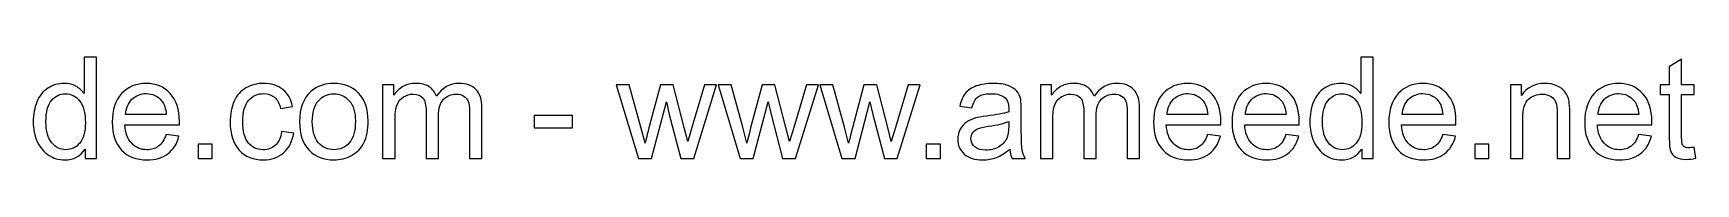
# Model space of a CAD drawing. Header units: millimetres. Extents: x -661 to 660, y -1432 to 519.
# Drawn here: x 336.4 to 436.3, y -537.7 to -531.5 of the extents above; entities that cross this region are included whole.
import ezdxf

# ---------------------------------------------------------------- set-up
doc = ezdxf.new("R2010")
doc.units = ezdxf.units.MM
doc.header["$MEASUREMENT"] = 0
doc.layers.add('layer 1', color=7, linetype='Continuous')

msp = doc.modelspace()

# ---------------------------------------------------------------- linework, layer by layer
at = {"layer": 'layer 1', "color": 250}
for points, knots in [([(339.5084, -537.5852), (339.5084, -537.5852), (339.5084, -537.0278), (339.5084, -537.0278), (339.5084, -537.0278), (339.2305, -537.461), (338.8212, -537.6783), (338.2808, -537.6783), (338.2808, -537.6783), (337.9308, -537.6783), (337.6091, -537.5824), (337.317, -537.3891), (337.317, -537.3891), (337.0235, -537.1971), (336.7963, -536.9276), (336.634, -536.5833), (336.634, -536.5833), (336.4731, -536.2376), (336.3927, -535.8411), (336.3927, -535.3923), (336.3927, -535.3923), (336.3927, -534.9549), (336.4661, -534.5584), (336.6114, -534.2013), (336.6114, -534.2013), (336.7582, -533.8457), (336.9769, -533.572), (337.269, -533.3829), (337.269, -533.3829), (337.5597, -533.1924), (337.8871, -533.0978), (338.2469, -533.0978), (338.2469, -533.0978), (338.5122, -533.0978), (338.7479, -533.1543), (338.9539, -533.2658), (338.9539, -533.2658), (339.1599, -533.3773), (339.3278, -533.524), (339.4576, -533.7032), (339.4576, -533.7032), (339.4576, -533.7032), (339.4576, -531.523), (339.4576, -531.523), (339.4576, -531.523), (339.4576, -531.523), (340.2027, -531.523), (340.2027, -531.523), (340.2027, -531.523), (340.2027, -531.523), (340.2027, -537.5852), (340.2027, -537.5852), (340.2027, -537.5852), (340.2027, -537.5852), (339.5084, -537.5852), (339.5084, -537.5852)], [0, 0, 0, 0, 0.0666667, 0.0666667, 0.0666667, 0.0666667, 0.1333333, 0.1333333, 0.1333333, 0.1333333, 0.2, 0.2, 0.2, 0.2, 0.2666667, 0.2666667, 0.2666667, 0.2666667, 0.3333333, 0.3333333, 0.3333333, 0.3333333, 0.4, 0.4, 0.4, 0.4, 0.4666667, 0.4666667, 0.4666667, 0.4666667, 0.5333333, 0.5333333, 0.5333333, 0.5333333, 0.6, 0.6, 0.6, 0.6, 0.6666667, 0.6666667, 0.6666667, 0.6666667, 0.7333333, 0.7333333, 0.7333333, 0.7333333, 0.8, 0.8, 0.8, 0.8, 0.8666667, 0.8666667, 0.8666667, 0.8666667, 1, 1, 1, 1]), ([(416.2055, -537.5852), (416.2055, -537.5852), (416.2055, -537.0278), (416.2055, -537.0278), (416.2055, -537.0278), (415.9276, -537.461), (415.5183, -537.6783), (414.9779, -537.6783), (414.9779, -537.6783), (414.6279, -537.6783), (414.3062, -537.5824), (414.0141, -537.3891), (414.0141, -537.3891), (413.7206, -537.1971), (413.4934, -536.9276), (413.3311, -536.5833), (413.3311, -536.5833), (413.1702, -536.2376), (413.0898, -535.8411), (413.0898, -535.3923), (413.0898, -535.3923), (413.0898, -534.9549), (413.1632, -534.5584), (413.3085, -534.2013), (413.3085, -534.2013), (413.4553, -533.8457), (413.674, -533.572), (413.9661, -533.3829), (413.9661, -533.3829), (414.2568, -533.1924), (414.5842, -533.0978), (414.944, -533.0978), (414.944, -533.0978), (415.2093, -533.0978), (415.445, -533.1543), (415.651, -533.2658), (415.651, -533.2658), (415.857, -533.3773), (416.0249, -533.524), (416.1547, -533.7032), (416.1547, -533.7032), (416.1547, -533.7032), (416.1547, -531.523), (416.1547, -531.523), (416.1547, -531.523), (416.1547, -531.523), (416.8998, -531.523), (416.8998, -531.523), (416.8998, -531.523), (416.8998, -531.523), (416.8998, -537.5852), (416.8998, -537.5852), (416.8998, -537.5852), (416.8998, -537.5852), (416.2055, -537.5852), (416.2055, -537.5852)], [0, 0, 0, 0, 0.0666667, 0.0666667, 0.0666667, 0.0666667, 0.1333333, 0.1333333, 0.1333333, 0.1333333, 0.2, 0.2, 0.2, 0.2, 0.2666667, 0.2666667, 0.2666667, 0.2666667, 0.3333333, 0.3333333, 0.3333333, 0.3333333, 0.4, 0.4, 0.4, 0.4, 0.4666667, 0.4666667, 0.4666667, 0.4666667, 0.5333333, 0.5333333, 0.5333333, 0.5333333, 0.6, 0.6, 0.6, 0.6, 0.6666667, 0.6666667, 0.6666667, 0.6666667, 0.7333333, 0.7333333, 0.7333333, 0.7333333, 0.8, 0.8, 0.8, 0.8, 0.8666667, 0.8666667, 0.8666667, 0.8666667, 1, 1, 1, 1]), ([(436.1742, -536.9206), (436.1742, -536.9206), (436.2758, -537.5781), (436.2758, -537.5781), (436.2758, -537.5781), (436.067, -537.6219), (435.8793, -537.6445), (435.7156, -537.6445), (435.7156, -537.6445), (435.4461, -537.6445), (435.2373, -537.6021), (435.0877, -537.5161), (435.0877, -537.5161), (434.9395, -537.43), (434.8351, -537.3185), (434.7744, -537.1788), (434.7744, -537.1788), (434.7137, -537.0391), (434.6841, -536.7456), (434.6841, -536.2983), (434.6841, -536.2983), (434.6841, -536.2983), (434.6841, -533.7667), (434.6841, -533.7667), (434.6841, -533.7667), (434.6841, -533.7667), (434.1338, -533.7667), (434.1338, -533.7667), (434.1338, -533.7667), (434.1338, -533.7667), (434.1338, -533.191), (434.1338, -533.191), (434.1338, -533.191), (434.1338, -533.191), (434.6841, -533.191), (434.6841, -533.191), (434.6841, -533.191), (434.6841, -533.191), (434.6841, -532.1044), (434.6841, -532.1044), (434.6841, -532.1044), (434.6841, -532.1044), (435.4292, -531.6571), (435.4292, -531.6571), (435.4292, -531.6571), (435.4292, -531.6571), (435.4292, -533.191), (435.4292, -533.191), (435.4292, -533.191), (435.4292, -533.191), (436.1742, -533.191), (436.1742, -533.191), (436.1742, -533.191), (436.1742, -533.191), (436.1742, -533.7667), (436.1742, -533.7667), (436.1742, -533.7667), (436.1742, -533.7667), (435.4292, -533.7667), (435.4292, -533.7667), (435.4292, -533.7667), (435.4292, -533.7667), (435.4292, -536.3406), (435.4292, -536.3406), (435.4292, -536.3406), (435.4292, -536.5537), (435.4419, -536.6906), (435.4687, -536.7512), (435.4687, -536.7512), (435.4941, -536.8119), (435.5364, -536.8599), (435.5957, -536.8966), (435.5957, -536.8966), (435.655, -536.9319), (435.7396, -536.9502), (435.8497, -536.9502), (435.8497, -536.9502), (435.9315, -536.9502), (436.0402, -536.9403), (436.1742, -536.9206)], [0, 0, 0, 0, 0.047619, 0.047619, 0.047619, 0.047619, 0.0952381, 0.0952381, 0.0952381, 0.0952381, 0.1428571, 0.1428571, 0.1428571, 0.1428571, 0.1904762, 0.1904762, 0.1904762, 0.1904762, 0.2380952, 0.2380952, 0.2380952, 0.2380952, 0.2857143, 0.2857143, 0.2857143, 0.2857143, 0.3333333, 0.3333333, 0.3333333, 0.3333333, 0.3809524, 0.3809524, 0.3809524, 0.3809524, 0.4285714, 0.4285714, 0.4285714, 0.4285714, 0.4761905, 0.4761905, 0.4761905, 0.4761905, 0.5238095, 0.5238095, 0.5238095, 0.5238095, 0.5714286, 0.5714286, 0.5714286, 0.5714286, 0.6190476, 0.6190476, 0.6190476, 0.6190476, 0.6666667, 0.6666667, 0.6666667, 0.6666667, 0.7142857, 0.7142857, 0.7142857, 0.7142857, 0.7619048, 0.7619048, 0.7619048, 0.7619048, 0.8095238, 0.8095238, 0.8095238, 0.8095238, 0.8571429, 0.8571429, 0.8571429, 0.8571429, 0.9047619, 0.9047619, 0.9047619, 0.9047619, 1, 1, 1, 1]), ([(344.3782, -536.1628), (344.3782, -536.1628), (345.1487, -536.2644), (345.1487, -536.2644), (345.1487, -536.2644), (345.0287, -536.7117), (344.8044, -537.0603), (344.477, -537.3072), (344.477, -537.3072), (344.1496, -537.5542), (343.7319, -537.6783), (343.2225, -537.6783), (343.2225, -537.6783), (342.5819, -537.6783), (342.0739, -537.4808), (341.6985, -537.0857), (341.6985, -537.0857), (341.3231, -536.692), (341.1355, -536.1374), (341.1355, -535.4248), (341.1355, -535.4248), (341.1355, -534.6882), (341.3246, -534.1153), (341.7041, -533.7089), (341.7041, -533.7089), (342.0837, -533.301), (342.5762, -533.0978), (343.1816, -533.0978), (343.1816, -533.0978), (343.7672, -533.0978), (344.2456, -533.2968), (344.6167, -533.6962), (344.6167, -533.6962), (344.9878, -534.0955), (345.1741, -534.6571), (345.1741, -535.381), (345.1741, -535.381), (345.1741, -535.4248), (345.1727, -535.4911), (345.1699, -535.5786), (345.1699, -535.5786), (345.1699, -535.5786), (341.8975, -535.5786), (341.8975, -535.5786), (341.8975, -535.5786), (341.9257, -536.0598), (342.0612, -536.4295), (342.3067, -536.6849), (342.3067, -536.6849), (342.5508, -536.9403), (342.857, -537.0687), (343.2225, -537.0687), (343.2225, -537.0687), (343.4949, -537.0687), (343.7277, -536.9968), (343.9196, -536.8528), (343.9196, -536.8528), (344.1129, -536.7089), (344.2653, -536.4789), (344.3782, -536.1628)], [0, 0, 0, 0, 0.0625, 0.0625, 0.0625, 0.0625, 0.125, 0.125, 0.125, 0.125, 0.1875, 0.1875, 0.1875, 0.1875, 0.25, 0.25, 0.25, 0.25, 0.3125, 0.3125, 0.3125, 0.3125, 0.375, 0.375, 0.375, 0.375, 0.4375, 0.4375, 0.4375, 0.4375, 0.5, 0.5, 0.5, 0.5, 0.5625, 0.5625, 0.5625, 0.5625, 0.625, 0.625, 0.625, 0.625, 0.6875, 0.6875, 0.6875, 0.6875, 0.75, 0.75, 0.75, 0.75, 0.8125, 0.8125, 0.8125, 0.8125, 0.875, 0.875, 0.875, 0.875, 1, 1, 1, 1]), ([(351.3124, -535.9765), (351.3124, -535.9765), (352.0405, -536.0781), (352.0405, -536.0781), (352.0405, -536.0781), (351.9601, -536.5791), (351.7569, -536.97), (351.4281, -537.2536), (351.4281, -537.2536), (351.0993, -537.5372), (350.6943, -537.6783), (350.216, -537.6783), (350.216, -537.6783), (349.6163, -537.6783), (349.1336, -537.4822), (348.7696, -537.0899), (348.7696, -537.0899), (348.4041, -536.6976), (348.2221, -536.136), (348.2221, -535.405), (348.2221, -535.405), (348.2221, -534.9309), (348.3011, -534.5174), (348.4577, -534.1618), (348.4577, -534.1618), (348.6144, -533.8076), (348.8528, -533.5409), (349.1746, -533.3646), (349.1746, -533.3646), (349.4949, -533.1867), (349.8434, -533.0978), (350.2216, -533.0978), (350.2216, -533.0978), (350.6972, -533.0978), (351.088, -533.2178), (351.39, -533.4591), (351.39, -533.4591), (351.6934, -533.7004), (351.8881, -534.0433), (351.9728, -534.4864), (351.9728, -534.4864), (351.9728, -534.4864), (351.2531, -534.5965), (351.2531, -534.5965), (351.2531, -534.5965), (351.184, -534.3015), (351.0626, -534.08), (350.8863, -533.9304), (350.8863, -533.9304), (350.7113, -533.7822), (350.4996, -533.7075), (350.2513, -533.7075), (350.2513, -533.7075), (349.8759, -533.7075), (349.5711, -533.8415), (349.3354, -534.1096), (349.3354, -534.1096), (349.1012, -534.3791), (348.9841, -534.8025), (348.9841, -535.3839), (348.9841, -535.3839), (348.9841, -535.9737), (349.097, -536.4013), (349.3227, -536.668), (349.3227, -536.668), (349.5499, -536.9347), (349.8449, -537.0687), (350.2075, -537.0687), (350.2075, -537.0687), (350.501, -537.0687), (350.7451, -536.9798), (350.9399, -536.8006), (350.9399, -536.8006), (351.136, -536.6228), (351.2602, -536.3477), (351.3124, -535.9765)], [0, 0, 0, 0, 0.05, 0.05, 0.05, 0.05, 0.1, 0.1, 0.1, 0.1, 0.15, 0.15, 0.15, 0.15, 0.2, 0.2, 0.2, 0.2, 0.25, 0.25, 0.25, 0.25, 0.3, 0.3, 0.3, 0.3, 0.35, 0.35, 0.35, 0.35, 0.4, 0.4, 0.4, 0.4, 0.45, 0.45, 0.45, 0.45, 0.5, 0.5, 0.5, 0.5, 0.55, 0.55, 0.55, 0.55, 0.6, 0.6, 0.6, 0.6, 0.65, 0.65, 0.65, 0.65, 0.7, 0.7, 0.7, 0.7, 0.75, 0.75, 0.75, 0.75, 0.8, 0.8, 0.8, 0.8, 0.85, 0.85, 0.85, 0.85, 0.9, 0.9, 0.9, 0.9, 1, 1, 1, 1]), ([(352.3962, -535.3881), (352.3962, -534.5767), (352.622, -533.9756), (353.0749, -533.5847), (353.0749, -533.5847), (353.4517, -533.2601), (353.9132, -533.0978), (354.4564, -533.0978), (354.4564, -533.0978), (355.059, -533.0978), (355.5529, -533.2954), (355.9367, -533.6905), (355.9367, -533.6905), (356.3191, -534.0842), (356.511, -534.6303), (356.511, -535.326), (356.511, -535.326), (356.511, -535.8904), (356.4264, -536.3335), (356.257, -536.6567), (356.257, -536.6567), (356.0877, -536.9798), (355.8407, -537.231), (355.5162, -537.4102), (355.5162, -537.4102), (355.193, -537.5894), (354.8388, -537.6783), (354.4564, -537.6783), (354.4564, -537.6783), (353.8412, -537.6783), (353.3445, -537.4822), (352.9649, -537.0885), (352.9649, -537.0885), (352.5853, -536.6948), (352.3962, -536.1275), (352.3962, -535.3881)], [0, 0, 0, 0, 0.1, 0.1, 0.1, 0.1, 0.2, 0.2, 0.2, 0.2, 0.3, 0.3, 0.3, 0.3, 0.4, 0.4, 0.4, 0.4, 0.5, 0.5, 0.5, 0.5, 0.6, 0.6, 0.6, 0.6, 0.7, 0.7, 0.7, 0.7, 0.8, 0.8, 0.8, 0.8, 1, 1, 1, 1]), ([(357.3845, -537.5852), (357.3845, -537.5852), (357.3845, -533.191), (357.3845, -533.191), (357.3845, -533.191), (357.3845, -533.191), (358.0534, -533.191), (358.0534, -533.191), (358.0534, -533.191), (358.0534, -533.191), (358.0534, -533.8119), (358.0534, -533.8119), (358.0534, -533.8119), (358.1902, -533.5974), (358.3737, -533.4238), (358.6023, -533.294), (358.6023, -533.294), (358.8309, -533.1628), (359.0905, -533.0978), (359.3826, -533.0978), (359.3826, -533.0978), (359.7072, -533.0978), (359.9739, -533.1656), (360.1813, -533.2996), (360.1813, -533.2996), (360.3888, -533.4351), (360.5355, -533.6228), (360.6202, -533.8655), (360.6202, -533.8655), (360.9701, -533.3533), (361.4231, -533.0978), (361.9819, -533.0978), (361.9819, -533.0978), (362.4194, -533.0978), (362.7566, -533.2178), (362.9909, -533.4591), (362.9909, -533.4591), (363.2265, -533.7004), (363.3451, -534.0715), (363.3451, -534.5725), (363.3451, -534.5725), (363.3451, -534.5725), (363.3451, -537.5852), (363.3451, -537.5852), (363.3451, -537.5852), (363.3451, -537.5852), (362.6, -537.5852), (362.6, -537.5852), (362.6, -537.5852), (362.6, -537.5852), (362.6, -534.8194), (362.6, -534.8194), (362.6, -534.8194), (362.6, -534.5231), (362.5746, -534.3086), (362.5266, -534.1774), (362.5266, -534.1774), (362.4786, -534.0461), (362.3911, -533.9417), (362.2627, -533.8613), (362.2627, -533.8613), (362.1357, -533.7808), (361.9862, -533.7413), (361.8154, -533.7413), (361.8154, -533.7413), (361.505, -533.7413), (361.2481, -533.8443), (361.0435, -534.0489), (361.0435, -534.0489), (360.8389, -534.255), (360.7373, -534.5838), (360.7373, -535.0353), (360.7373, -535.0353), (360.7373, -535.0353), (360.7373, -537.5852), (360.7373, -537.5852), (360.7373, -537.5852), (360.7373, -537.5852), (359.9922, -537.5852), (359.9922, -537.5852), (359.9922, -537.5852), (359.9922, -537.5852), (359.9922, -534.7333), (359.9922, -534.7333), (359.9922, -534.7333), (359.9922, -534.4031), (359.9316, -534.1548), (359.8102, -533.9897), (359.8102, -533.9897), (359.6889, -533.8246), (359.4899, -533.7413), (359.2147, -533.7413), (359.2147, -533.7413), (359.0059, -533.7413), (358.8126, -533.7964), (358.6348, -533.9064), (358.6348, -533.9064), (358.457, -534.0165), (358.3285, -534.1774), (358.2481, -534.3904), (358.2481, -534.3904), (358.1691, -534.6021), (358.1296, -534.9083), (358.1296, -535.3077), (358.1296, -535.3077), (358.1296, -535.3077), (358.1296, -537.5852), (358.1296, -537.5852), (358.1296, -537.5852), (358.1296, -537.5852), (357.3845, -537.5852), (357.3845, -537.5852)], [0, 0, 0, 0, 0.0344828, 0.0344828, 0.0344828, 0.0344828, 0.0689655, 0.0689655, 0.0689655, 0.0689655, 0.1034483, 0.1034483, 0.1034483, 0.1034483, 0.137931, 0.137931, 0.137931, 0.137931, 0.1724138, 0.1724138, 0.1724138, 0.1724138, 0.2068966, 0.2068966, 0.2068966, 0.2068966, 0.2413793, 0.2413793, 0.2413793, 0.2413793, 0.2758621, 0.2758621, 0.2758621, 0.2758621, 0.3103448, 0.3103448, 0.3103448, 0.3103448, 0.3448276, 0.3448276, 0.3448276, 0.3448276, 0.3793103, 0.3793103, 0.3793103, 0.3793103, 0.4137931, 0.4137931, 0.4137931, 0.4137931, 0.4482759, 0.4482759, 0.4482759, 0.4482759, 0.4827586, 0.4827586, 0.4827586, 0.4827586, 0.5172414, 0.5172414, 0.5172414, 0.5172414, 0.5517241, 0.5517241, 0.5517241, 0.5517241, 0.5862069, 0.5862069, 0.5862069, 0.5862069, 0.6206897, 0.6206897, 0.6206897, 0.6206897, 0.6551724, 0.6551724, 0.6551724, 0.6551724, 0.6896552, 0.6896552, 0.6896552, 0.6896552, 0.7241379, 0.7241379, 0.7241379, 0.7241379, 0.7586207, 0.7586207, 0.7586207, 0.7586207, 0.7931034, 0.7931034, 0.7931034, 0.7931034, 0.8275862, 0.8275862, 0.8275862, 0.8275862, 0.862069, 0.862069, 0.862069, 0.862069, 0.8965517, 0.8965517, 0.8965517, 0.8965517, 0.9310345, 0.9310345, 0.9310345, 0.9310345, 1, 1, 1, 1]), ([(372.7515, -537.5852), (372.7515, -537.5852), (371.4237, -533.191), (371.4237, -533.191), (371.4237, -533.191), (371.4237, -533.191), (372.2026, -533.191), (372.2026, -533.191), (372.2026, -533.191), (372.2026, -533.191), (372.9039, -535.7268), (372.9039, -535.7268), (372.9039, -535.7268), (372.9039, -535.7268), (373.1523, -536.6708), (373.1523, -536.6708), (373.1523, -536.6708), (373.1622, -536.6242), (373.2384, -536.3223), (373.3795, -535.7649), (373.3795, -535.7649), (373.3795, -535.7649), (374.0752, -533.191), (374.0752, -533.191), (374.0752, -533.191), (374.0752, -533.191), (374.8386, -533.191), (374.8386, -533.191), (374.8386, -533.191), (374.8386, -533.191), (375.5004, -535.7423), (375.5004, -535.7423), (375.5004, -535.7423), (375.5004, -535.7423), (375.7163, -536.5791), (375.7163, -536.5791), (375.7163, -536.5791), (375.7163, -536.5791), (375.9689, -535.731), (375.9689, -535.731), (375.9689, -535.731), (375.9689, -535.731), (376.7281, -533.191), (376.7281, -533.191), (376.7281, -533.191), (376.7281, -533.191), (377.452, -533.191), (377.452, -533.191), (377.452, -533.191), (377.452, -533.191), (376.0733, -537.5852), (376.0733, -537.5852), (376.0733, -537.5852), (376.0733, -537.5852), (375.3028, -537.5852), (375.3028, -537.5852), (375.3028, -537.5852), (375.3028, -537.5852), (374.6057, -534.9563), (374.6057, -534.9563), (374.6057, -534.9563), (374.6057, -534.9563), (374.4293, -534.2042), (374.4293, -534.2042), (374.4293, -534.2042), (374.4293, -534.2042), (373.5403, -537.5852), (373.5403, -537.5852), (373.5403, -537.5852), (373.5403, -537.5852), (372.7515, -537.5852), (372.7515, -537.5852)], [0, 0, 0, 0, 0.0526316, 0.0526316, 0.0526316, 0.0526316, 0.1052632, 0.1052632, 0.1052632, 0.1052632, 0.1578947, 0.1578947, 0.1578947, 0.1578947, 0.2105263, 0.2105263, 0.2105263, 0.2105263, 0.2631579, 0.2631579, 0.2631579, 0.2631579, 0.3157895, 0.3157895, 0.3157895, 0.3157895, 0.3684211, 0.3684211, 0.3684211, 0.3684211, 0.4210526, 0.4210526, 0.4210526, 0.4210526, 0.4736842, 0.4736842, 0.4736842, 0.4736842, 0.5263158, 0.5263158, 0.5263158, 0.5263158, 0.5789474, 0.5789474, 0.5789474, 0.5789474, 0.6315789, 0.6315789, 0.6315789, 0.6315789, 0.6842105, 0.6842105, 0.6842105, 0.6842105, 0.7368421, 0.7368421, 0.7368421, 0.7368421, 0.7894737, 0.7894737, 0.7894737, 0.7894737, 0.8421053, 0.8421053, 0.8421053, 0.8421053, 0.8947368, 0.8947368, 0.8947368, 0.8947368, 1, 1, 1, 1]), ([(378.8659, -537.5852), (378.8659, -537.5852), (377.5381, -533.191), (377.5381, -533.191), (377.5381, -533.191), (377.5381, -533.191), (378.317, -533.191), (378.317, -533.191), (378.317, -533.191), (378.317, -533.191), (379.0183, -535.7268), (379.0183, -535.7268), (379.0183, -535.7268), (379.0183, -535.7268), (379.2667, -536.6708), (379.2667, -536.6708), (379.2667, -536.6708), (379.2766, -536.6242), (379.3528, -536.3223), (379.4939, -535.7649), (379.4939, -535.7649), (379.4939, -535.7649), (380.1896, -533.191), (380.1896, -533.191), (380.1896, -533.191), (380.1896, -533.191), (380.953, -533.191), (380.953, -533.191), (380.953, -533.191), (380.953, -533.191), (381.6148, -535.7423), (381.6148, -535.7423), (381.6148, -535.7423), (381.6148, -535.7423), (381.8307, -536.5791), (381.8307, -536.5791), (381.8307, -536.5791), (381.8307, -536.5791), (382.0833, -535.731), (382.0833, -535.731), (382.0833, -535.731), (382.0833, -535.731), (382.8425, -533.191), (382.8425, -533.191), (382.8425, -533.191), (382.8425, -533.191), (383.5664, -533.191), (383.5664, -533.191), (383.5664, -533.191), (383.5664, -533.191), (382.1877, -537.5852), (382.1877, -537.5852), (382.1877, -537.5852), (382.1877, -537.5852), (381.4172, -537.5852), (381.4172, -537.5852), (381.4172, -537.5852), (381.4172, -537.5852), (380.7201, -534.9563), (380.7201, -534.9563), (380.7201, -534.9563), (380.7201, -534.9563), (380.5437, -534.2042), (380.5437, -534.2042), (380.5437, -534.2042), (380.5437, -534.2042), (379.6547, -537.5852), (379.6547, -537.5852), (379.6547, -537.5852), (379.6547, -537.5852), (378.8659, -537.5852), (378.8659, -537.5852)], [0, 0, 0, 0, 0.0526316, 0.0526316, 0.0526316, 0.0526316, 0.1052632, 0.1052632, 0.1052632, 0.1052632, 0.1578947, 0.1578947, 0.1578947, 0.1578947, 0.2105263, 0.2105263, 0.2105263, 0.2105263, 0.2631579, 0.2631579, 0.2631579, 0.2631579, 0.3157895, 0.3157895, 0.3157895, 0.3157895, 0.3684211, 0.3684211, 0.3684211, 0.3684211, 0.4210526, 0.4210526, 0.4210526, 0.4210526, 0.4736842, 0.4736842, 0.4736842, 0.4736842, 0.5263158, 0.5263158, 0.5263158, 0.5263158, 0.5789474, 0.5789474, 0.5789474, 0.5789474, 0.6315789, 0.6315789, 0.6315789, 0.6315789, 0.6842105, 0.6842105, 0.6842105, 0.6842105, 0.7368421, 0.7368421, 0.7368421, 0.7368421, 0.7894737, 0.7894737, 0.7894737, 0.7894737, 0.8421053, 0.8421053, 0.8421053, 0.8421053, 0.8947368, 0.8947368, 0.8947368, 0.8947368, 1, 1, 1, 1]), ([(384.9803, -537.5852), (384.9803, -537.5852), (383.6525, -533.191), (383.6525, -533.191), (383.6525, -533.191), (383.6525, -533.191), (384.4314, -533.191), (384.4314, -533.191), (384.4314, -533.191), (384.4314, -533.191), (385.1327, -535.7268), (385.1327, -535.7268), (385.1327, -535.7268), (385.1327, -535.7268), (385.3811, -536.6708), (385.3811, -536.6708), (385.3811, -536.6708), (385.391, -536.6242), (385.4672, -536.3223), (385.6083, -535.7649), (385.6083, -535.7649), (385.6083, -535.7649), (386.304, -533.191), (386.304, -533.191), (386.304, -533.191), (386.304, -533.191), (387.0674, -533.191), (387.0674, -533.191), (387.0674, -533.191), (387.0674, -533.191), (387.7292, -535.7423), (387.7292, -535.7423), (387.7292, -535.7423), (387.7292, -535.7423), (387.9451, -536.5791), (387.9451, -536.5791), (387.9451, -536.5791), (387.9451, -536.5791), (388.1977, -535.731), (388.1977, -535.731), (388.1977, -535.731), (388.1977, -535.731), (388.9569, -533.191), (388.9569, -533.191), (388.9569, -533.191), (388.9569, -533.191), (389.6808, -533.191), (389.6808, -533.191), (389.6808, -533.191), (389.6808, -533.191), (388.3021, -537.5852), (388.3021, -537.5852), (388.3021, -537.5852), (388.3021, -537.5852), (387.5316, -537.5852), (387.5316, -537.5852), (387.5316, -537.5852), (387.5316, -537.5852), (386.8345, -534.9563), (386.8345, -534.9563), (386.8345, -534.9563), (386.8345, -534.9563), (386.6581, -534.2042), (386.6581, -534.2042), (386.6581, -534.2042), (386.6581, -534.2042), (385.7691, -537.5852), (385.7691, -537.5852), (385.7691, -537.5852), (385.7691, -537.5852), (384.9803, -537.5852), (384.9803, -537.5852)], [0, 0, 0, 0, 0.0526316, 0.0526316, 0.0526316, 0.0526316, 0.1052632, 0.1052632, 0.1052632, 0.1052632, 0.1578947, 0.1578947, 0.1578947, 0.1578947, 0.2105263, 0.2105263, 0.2105263, 0.2105263, 0.2631579, 0.2631579, 0.2631579, 0.2631579, 0.3157895, 0.3157895, 0.3157895, 0.3157895, 0.3684211, 0.3684211, 0.3684211, 0.3684211, 0.4210526, 0.4210526, 0.4210526, 0.4210526, 0.4736842, 0.4736842, 0.4736842, 0.4736842, 0.5263158, 0.5263158, 0.5263158, 0.5263158, 0.5789474, 0.5789474, 0.5789474, 0.5789474, 0.6315789, 0.6315789, 0.6315789, 0.6315789, 0.6842105, 0.6842105, 0.6842105, 0.6842105, 0.7368421, 0.7368421, 0.7368421, 0.7368421, 0.7894737, 0.7894737, 0.7894737, 0.7894737, 0.8421053, 0.8421053, 0.8421053, 0.8421053, 0.8947368, 0.8947368, 0.8947368, 0.8947368, 1, 1, 1, 1]), ([(395.0599, -537.0349), (394.7833, -537.2705), (394.5166, -537.4356), (394.2612, -537.533), (394.2612, -537.533), (394.0058, -537.6304), (393.7321, -537.6783), (393.4385, -537.6783), (393.4385, -537.6783), (392.9559, -537.6783), (392.5848, -537.5612), (392.3252, -537.3256), (392.3252, -537.3256), (392.0655, -537.0913), (391.9357, -536.7907), (391.9357, -536.4253), (391.9357, -536.4253), (391.9357, -536.2108), (391.9851, -536.0146), (392.0825, -535.8368), (392.0825, -535.8368), (392.1812, -535.659), (392.3096, -535.5179), (392.4677, -535.4107), (392.4677, -535.4107), (392.6271, -535.3034), (392.8049, -535.2216), (393.0039, -535.1665), (393.0039, -535.1665), (393.1507, -535.1284), (393.3722, -535.0918), (393.6671, -535.0551), (393.6671, -535.0551), (394.2683, -534.9845), (394.7128, -534.8984), (394.9964, -534.7997), (394.9964, -534.7997), (394.9992, -534.6981), (395.0006, -534.6331), (395.0006, -534.6063), (395.0006, -534.6063), (395.0006, -534.3044), (394.9301, -534.0913), (394.789, -533.9671), (394.789, -533.9671), (394.5985, -533.7992), (394.3148, -533.7159), (393.9395, -533.7159), (393.9395, -533.7159), (393.5881, -533.7159), (393.3285, -533.778), (393.162, -533.9008), (393.162, -533.9008), (392.994, -534.0235), (392.8713, -534.2409), (392.7908, -534.5541), (392.7908, -534.5541), (392.7908, -534.5541), (392.0627, -534.4525), (392.0627, -534.4525), (392.0627, -534.4525), (392.129, -534.1407), (392.2377, -533.8881), (392.3901, -533.6962), (392.3901, -533.6962), (392.5425, -533.5043), (392.7626, -533.3575), (393.0505, -533.2531), (393.0505, -533.2531), (393.3369, -533.1501), (393.6714, -533.0978), (394.0496, -533.0978), (394.0496, -533.0978), (394.4249, -533.0978), (394.7311, -533.1416), (394.9668, -533.2305), (394.9668, -533.2305), (395.201, -533.3194), (395.3746, -533.4295), (395.4847, -533.5635), (395.4847, -533.5635), (395.5947, -533.6976), (395.6723, -533.8669), (395.7175, -534.0715), (395.7175, -534.0715), (395.7415, -534.1985), (395.7542, -534.4271), (395.7542, -534.7559), (395.7542, -534.7559), (395.7542, -534.7559), (395.7542, -535.7437), (395.7542, -535.7437), (395.7542, -535.7437), (395.7542, -536.4337), (395.7697, -536.8698), (395.8007, -537.0546), (395.8007, -537.0546), (395.8304, -537.2395), (395.8925, -537.4159), (395.9828, -537.5852), (395.9828, -537.5852), (395.9828, -537.5852), (395.2038, -537.5852), (395.2038, -537.5852), (395.2038, -537.5852), (395.1291, -537.4286), (395.0811, -537.2451), (395.0599, -537.0349)], [0, 0, 0, 0, 0.0357143, 0.0357143, 0.0357143, 0.0357143, 0.0714286, 0.0714286, 0.0714286, 0.0714286, 0.1071429, 0.1071429, 0.1071429, 0.1071429, 0.1428571, 0.1428571, 0.1428571, 0.1428571, 0.1785714, 0.1785714, 0.1785714, 0.1785714, 0.2142857, 0.2142857, 0.2142857, 0.2142857, 0.25, 0.25, 0.25, 0.25, 0.2857143, 0.2857143, 0.2857143, 0.2857143, 0.3214286, 0.3214286, 0.3214286, 0.3214286, 0.3571429, 0.3571429, 0.3571429, 0.3571429, 0.3928571, 0.3928571, 0.3928571, 0.3928571, 0.4285714, 0.4285714, 0.4285714, 0.4285714, 0.4642857, 0.4642857, 0.4642857, 0.4642857, 0.5, 0.5, 0.5, 0.5, 0.5357143, 0.5357143, 0.5357143, 0.5357143, 0.5714286, 0.5714286, 0.5714286, 0.5714286, 0.6071429, 0.6071429, 0.6071429, 0.6071429, 0.6428571, 0.6428571, 0.6428571, 0.6428571, 0.6785714, 0.6785714, 0.6785714, 0.6785714, 0.7142857, 0.7142857, 0.7142857, 0.7142857, 0.75, 0.75, 0.75, 0.75, 0.7857143, 0.7857143, 0.7857143, 0.7857143, 0.8214286, 0.8214286, 0.8214286, 0.8214286, 0.8571429, 0.8571429, 0.8571429, 0.8571429, 0.8928571, 0.8928571, 0.8928571, 0.8928571, 0.9285714, 0.9285714, 0.9285714, 0.9285714, 1, 1, 1, 1]), ([(396.8986, -537.5852), (396.8986, -537.5852), (396.8986, -533.191), (396.8986, -533.191), (396.8986, -533.191), (396.8986, -533.191), (397.5675, -533.191), (397.5675, -533.191), (397.5675, -533.191), (397.5675, -533.191), (397.5675, -533.8119), (397.5675, -533.8119), (397.5675, -533.8119), (397.7043, -533.5974), (397.8878, -533.4238), (398.1164, -533.294), (398.1164, -533.294), (398.345, -533.1628), (398.6046, -533.0978), (398.8967, -533.0978), (398.8967, -533.0978), (399.2213, -533.0978), (399.488, -533.1656), (399.6954, -533.2996), (399.6954, -533.2996), (399.9029, -533.4351), (400.0496, -533.6228), (400.1343, -533.8655), (400.1343, -533.8655), (400.4842, -533.3533), (400.9372, -533.0978), (401.496, -533.0978), (401.496, -533.0978), (401.9335, -533.0978), (402.2707, -533.2178), (402.505, -533.4591), (402.505, -533.4591), (402.7406, -533.7004), (402.8592, -534.0715), (402.8592, -534.5725), (402.8592, -534.5725), (402.8592, -534.5725), (402.8592, -537.5852), (402.8592, -537.5852), (402.8592, -537.5852), (402.8592, -537.5852), (402.1141, -537.5852), (402.1141, -537.5852), (402.1141, -537.5852), (402.1141, -537.5852), (402.1141, -534.8194), (402.1141, -534.8194), (402.1141, -534.8194), (402.1141, -534.5231), (402.0887, -534.3086), (402.0407, -534.1774), (402.0407, -534.1774), (401.9927, -534.0461), (401.9052, -533.9417), (401.7768, -533.8613), (401.7768, -533.8613), (401.6498, -533.7808), (401.5003, -533.7413), (401.3295, -533.7413), (401.3295, -533.7413), (401.0191, -533.7413), (400.7622, -533.8443), (400.5576, -534.0489), (400.5576, -534.0489), (400.353, -534.255), (400.2514, -534.5838), (400.2514, -535.0353), (400.2514, -535.0353), (400.2514, -535.0353), (400.2514, -537.5852), (400.2514, -537.5852), (400.2514, -537.5852), (400.2514, -537.5852), (399.5063, -537.5852), (399.5063, -537.5852), (399.5063, -537.5852), (399.5063, -537.5852), (399.5063, -534.7333), (399.5063, -534.7333), (399.5063, -534.7333), (399.5063, -534.4031), (399.4457, -534.1548), (399.3243, -533.9897), (399.3243, -533.9897), (399.203, -533.8246), (399.004, -533.7413), (398.7288, -533.7413), (398.7288, -533.7413), (398.52, -533.7413), (398.3267, -533.7964), (398.1489, -533.9064), (398.1489, -533.9064), (397.9711, -534.0165), (397.8426, -534.1774), (397.7622, -534.3904), (397.7622, -534.3904), (397.6832, -534.6021), (397.6437, -534.9083), (397.6437, -535.3077), (397.6437, -535.3077), (397.6437, -535.3077), (397.6437, -537.5852), (397.6437, -537.5852), (397.6437, -537.5852), (397.6437, -537.5852), (396.8986, -537.5852), (396.8986, -537.5852)], [0, 0, 0, 0, 0.0344828, 0.0344828, 0.0344828, 0.0344828, 0.0689655, 0.0689655, 0.0689655, 0.0689655, 0.1034483, 0.1034483, 0.1034483, 0.1034483, 0.137931, 0.137931, 0.137931, 0.137931, 0.1724138, 0.1724138, 0.1724138, 0.1724138, 0.2068966, 0.2068966, 0.2068966, 0.2068966, 0.2413793, 0.2413793, 0.2413793, 0.2413793, 0.2758621, 0.2758621, 0.2758621, 0.2758621, 0.3103448, 0.3103448, 0.3103448, 0.3103448, 0.3448276, 0.3448276, 0.3448276, 0.3448276, 0.3793103, 0.3793103, 0.3793103, 0.3793103, 0.4137931, 0.4137931, 0.4137931, 0.4137931, 0.4482759, 0.4482759, 0.4482759, 0.4482759, 0.4827586, 0.4827586, 0.4827586, 0.4827586, 0.5172414, 0.5172414, 0.5172414, 0.5172414, 0.5517241, 0.5517241, 0.5517241, 0.5517241, 0.5862069, 0.5862069, 0.5862069, 0.5862069, 0.6206897, 0.6206897, 0.6206897, 0.6206897, 0.6551724, 0.6551724, 0.6551724, 0.6551724, 0.6896552, 0.6896552, 0.6896552, 0.6896552, 0.7241379, 0.7241379, 0.7241379, 0.7241379, 0.7586207, 0.7586207, 0.7586207, 0.7586207, 0.7931034, 0.7931034, 0.7931034, 0.7931034, 0.8275862, 0.8275862, 0.8275862, 0.8275862, 0.862069, 0.862069, 0.862069, 0.862069, 0.8965517, 0.8965517, 0.8965517, 0.8965517, 0.9310345, 0.9310345, 0.9310345, 0.9310345, 1, 1, 1, 1]), ([(406.9486, -536.1628), (406.9486, -536.1628), (407.7191, -536.2644), (407.7191, -536.2644), (407.7191, -536.2644), (407.5991, -536.7117), (407.3748, -537.0603), (407.0474, -537.3072), (407.0474, -537.3072), (406.72, -537.5542), (406.3023, -537.6783), (405.7929, -537.6783), (405.7929, -537.6783), (405.1523, -537.6783), (404.6443, -537.4808), (404.2689, -537.0857), (404.2689, -537.0857), (403.8935, -536.692), (403.7059, -536.1374), (403.7059, -535.4248), (403.7059, -535.4248), (403.7059, -534.6882), (403.895, -534.1153), (404.2745, -533.7089), (404.2745, -533.7089), (404.6541, -533.301), (405.1466, -533.0978), (405.752, -533.0978), (405.752, -533.0978), (406.3376, -533.0978), (406.816, -533.2968), (407.1871, -533.6962), (407.1871, -533.6962), (407.5582, -534.0955), (407.7445, -534.6571), (407.7445, -535.381), (407.7445, -535.381), (407.7445, -535.4248), (407.7431, -535.4911), (407.7403, -535.5786), (407.7403, -535.5786), (407.7403, -535.5786), (404.4679, -535.5786), (404.4679, -535.5786), (404.4679, -535.5786), (404.4961, -536.0598), (404.6316, -536.4295), (404.8771, -536.6849), (404.8771, -536.6849), (405.1212, -536.9403), (405.4274, -537.0687), (405.7929, -537.0687), (405.7929, -537.0687), (406.0653, -537.0687), (406.2981, -536.9968), (406.49, -536.8528), (406.49, -536.8528), (406.6833, -536.7089), (406.8357, -536.4789), (406.9486, -536.1628)], [0, 0, 0, 0, 0.0625, 0.0625, 0.0625, 0.0625, 0.125, 0.125, 0.125, 0.125, 0.1875, 0.1875, 0.1875, 0.1875, 0.25, 0.25, 0.25, 0.25, 0.3125, 0.3125, 0.3125, 0.3125, 0.375, 0.375, 0.375, 0.375, 0.4375, 0.4375, 0.4375, 0.4375, 0.5, 0.5, 0.5, 0.5, 0.5625, 0.5625, 0.5625, 0.5625, 0.625, 0.625, 0.625, 0.625, 0.6875, 0.6875, 0.6875, 0.6875, 0.75, 0.75, 0.75, 0.75, 0.8125, 0.8125, 0.8125, 0.8125, 0.875, 0.875, 0.875, 0.875, 1, 1, 1, 1]), ([(411.6575, -536.1628), (411.6575, -536.1628), (412.428, -536.2644), (412.428, -536.2644), (412.428, -536.2644), (412.308, -536.7117), (412.0837, -537.0603), (411.7563, -537.3072), (411.7563, -537.3072), (411.4289, -537.5542), (411.0112, -537.6783), (410.5018, -537.6783), (410.5018, -537.6783), (409.8612, -537.6783), (409.3532, -537.4808), (408.9778, -537.0857), (408.9778, -537.0857), (408.6024, -536.692), (408.4148, -536.1374), (408.4148, -535.4248), (408.4148, -535.4248), (408.4148, -534.6882), (408.6039, -534.1153), (408.9834, -533.7089), (408.9834, -533.7089), (409.363, -533.301), (409.8555, -533.0978), (410.4609, -533.0978), (410.4609, -533.0978), (411.0465, -533.0978), (411.5249, -533.2968), (411.896, -533.6962), (411.896, -533.6962), (412.2671, -534.0955), (412.4534, -534.6571), (412.4534, -535.381), (412.4534, -535.381), (412.4534, -535.4248), (412.452, -535.4911), (412.4492, -535.5786), (412.4492, -535.5786), (412.4492, -535.5786), (409.1768, -535.5786), (409.1768, -535.5786), (409.1768, -535.5786), (409.205, -536.0598), (409.3405, -536.4295), (409.586, -536.6849), (409.586, -536.6849), (409.8301, -536.9403), (410.1363, -537.0687), (410.5018, -537.0687), (410.5018, -537.0687), (410.7742, -537.0687), (411.007, -536.9968), (411.1989, -536.8528), (411.1989, -536.8528), (411.3922, -536.7089), (411.5446, -536.4789), (411.6575, -536.1628)], [0, 0, 0, 0, 0.0625, 0.0625, 0.0625, 0.0625, 0.125, 0.125, 0.125, 0.125, 0.1875, 0.1875, 0.1875, 0.1875, 0.25, 0.25, 0.25, 0.25, 0.3125, 0.3125, 0.3125, 0.3125, 0.375, 0.375, 0.375, 0.375, 0.4375, 0.4375, 0.4375, 0.4375, 0.5, 0.5, 0.5, 0.5, 0.5625, 0.5625, 0.5625, 0.5625, 0.625, 0.625, 0.625, 0.625, 0.6875, 0.6875, 0.6875, 0.6875, 0.75, 0.75, 0.75, 0.75, 0.8125, 0.8125, 0.8125, 0.8125, 0.875, 0.875, 0.875, 0.875, 1, 1, 1, 1]), ([(421.0753, -536.1628), (421.0753, -536.1628), (421.8458, -536.2644), (421.8458, -536.2644), (421.8458, -536.2644), (421.7258, -536.7117), (421.5015, -537.0603), (421.1741, -537.3072), (421.1741, -537.3072), (420.8467, -537.5542), (420.429, -537.6783), (419.9196, -537.6783), (419.9196, -537.6783), (419.279, -537.6783), (418.771, -537.4808), (418.3956, -537.0857), (418.3956, -537.0857), (418.0202, -536.692), (417.8326, -536.1374), (417.8326, -535.4248), (417.8326, -535.4248), (417.8326, -534.6882), (418.0217, -534.1153), (418.4012, -533.7089), (418.4012, -533.7089), (418.7808, -533.301), (419.2733, -533.0978), (419.8787, -533.0978), (419.8787, -533.0978), (420.4643, -533.0978), (420.9427, -533.2968), (421.3138, -533.6962), (421.3138, -533.6962), (421.6849, -534.0955), (421.8712, -534.6571), (421.8712, -535.381), (421.8712, -535.381), (421.8712, -535.4248), (421.8698, -535.4911), (421.867, -535.5786), (421.867, -535.5786), (421.867, -535.5786), (418.5946, -535.5786), (418.5946, -535.5786), (418.5946, -535.5786), (418.6228, -536.0598), (418.7583, -536.4295), (419.0038, -536.6849), (419.0038, -536.6849), (419.2479, -536.9403), (419.5541, -537.0687), (419.9196, -537.0687), (419.9196, -537.0687), (420.192, -537.0687), (420.4248, -536.9968), (420.6167, -536.8528), (420.6167, -536.8528), (420.81, -536.7089), (420.9624, -536.4789), (421.0753, -536.1628)], [0, 0, 0, 0, 0.0625, 0.0625, 0.0625, 0.0625, 0.125, 0.125, 0.125, 0.125, 0.1875, 0.1875, 0.1875, 0.1875, 0.25, 0.25, 0.25, 0.25, 0.3125, 0.3125, 0.3125, 0.3125, 0.375, 0.375, 0.375, 0.375, 0.4375, 0.4375, 0.4375, 0.4375, 0.5, 0.5, 0.5, 0.5, 0.5625, 0.5625, 0.5625, 0.5625, 0.625, 0.625, 0.625, 0.625, 0.6875, 0.6875, 0.6875, 0.6875, 0.75, 0.75, 0.75, 0.75, 0.8125, 0.8125, 0.8125, 0.8125, 0.875, 0.875, 0.875, 0.875, 1, 1, 1, 1]), ([(425.1393, -537.5852), (425.1393, -537.5852), (425.1393, -533.191), (425.1393, -533.191), (425.1393, -533.191), (425.1393, -533.191), (425.8082, -533.191), (425.8082, -533.191), (425.8082, -533.191), (425.8082, -533.191), (425.8082, -533.8147), (425.8082, -533.8147), (425.8082, -533.8147), (426.1299, -533.3363), (426.5956, -533.0978), (427.2038, -533.0978), (427.2038, -533.0978), (427.4691, -533.0978), (427.7118, -533.1458), (427.9333, -533.2404), (427.9333, -533.2404), (428.1549, -533.3349), (428.3214, -533.4605), (428.4314, -533.6143), (428.4314, -533.6143), (428.5415, -533.7681), (428.6191, -533.9516), (428.6629, -534.1632), (428.6629, -534.1632), (428.6897, -534.3015), (428.7038, -534.5428), (428.7038, -534.8871), (428.7038, -534.8871), (428.7038, -534.8871), (428.7038, -537.5852), (428.7038, -537.5852), (428.7038, -537.5852), (428.7038, -537.5852), (427.9587, -537.5852), (427.9587, -537.5852), (427.9587, -537.5852), (427.9587, -537.5852), (427.9587, -534.9154), (427.9587, -534.9154), (427.9587, -534.9154), (427.9587, -534.612), (427.9305, -534.3848), (427.8726, -534.2352), (427.8726, -534.2352), (427.8148, -534.0856), (427.7118, -533.9657), (427.565, -533.8754), (427.565, -533.8754), (427.4183, -533.7865), (427.2447, -533.7413), (427.0471, -533.7413), (427.0471, -533.7413), (426.731, -533.7413), (426.4587, -533.8415), (426.2287, -534.0433), (426.2287, -534.0433), (425.9987, -534.2437), (425.8844, -534.6261), (425.8844, -535.1877), (425.8844, -535.1877), (425.8844, -535.1877), (425.8844, -537.5852), (425.8844, -537.5852), (425.8844, -537.5852), (425.8844, -537.5852), (425.1393, -537.5852), (425.1393, -537.5852)], [0, 0, 0, 0, 0.0526316, 0.0526316, 0.0526316, 0.0526316, 0.1052632, 0.1052632, 0.1052632, 0.1052632, 0.1578947, 0.1578947, 0.1578947, 0.1578947, 0.2105263, 0.2105263, 0.2105263, 0.2105263, 0.2631579, 0.2631579, 0.2631579, 0.2631579, 0.3157895, 0.3157895, 0.3157895, 0.3157895, 0.3684211, 0.3684211, 0.3684211, 0.3684211, 0.4210526, 0.4210526, 0.4210526, 0.4210526, 0.4736842, 0.4736842, 0.4736842, 0.4736842, 0.5263158, 0.5263158, 0.5263158, 0.5263158, 0.5789474, 0.5789474, 0.5789474, 0.5789474, 0.6315789, 0.6315789, 0.6315789, 0.6315789, 0.6842105, 0.6842105, 0.6842105, 0.6842105, 0.7368421, 0.7368421, 0.7368421, 0.7368421, 0.7894737, 0.7894737, 0.7894737, 0.7894737, 0.8421053, 0.8421053, 0.8421053, 0.8421053, 0.8947368, 0.8947368, 0.8947368, 0.8947368, 1, 1, 1, 1]), ([(432.8454, -536.1628), (432.8454, -536.1628), (433.6159, -536.2644), (433.6159, -536.2644), (433.6159, -536.2644), (433.4959, -536.7117), (433.2716, -537.0603), (432.9442, -537.3072), (432.9442, -537.3072), (432.6168, -537.5542), (432.1991, -537.6783), (431.6897, -537.6783), (431.6897, -537.6783), (431.0491, -537.6783), (430.5411, -537.4808), (430.1657, -537.0857), (430.1657, -537.0857), (429.7903, -536.692), (429.6027, -536.1374), (429.6027, -535.4248), (429.6027, -535.4248), (429.6027, -534.6882), (429.7918, -534.1153), (430.1713, -533.7089), (430.1713, -533.7089), (430.5509, -533.301), (431.0434, -533.0978), (431.6488, -533.0978), (431.6488, -533.0978), (432.2344, -533.0978), (432.7128, -533.2968), (433.0839, -533.6962), (433.0839, -533.6962), (433.455, -534.0955), (433.6413, -534.6571), (433.6413, -535.381), (433.6413, -535.381), (433.6413, -535.4248), (433.6399, -535.4911), (433.6371, -535.5786), (433.6371, -535.5786), (433.6371, -535.5786), (430.3647, -535.5786), (430.3647, -535.5786), (430.3647, -535.5786), (430.3929, -536.0598), (430.5284, -536.4295), (430.7739, -536.6849), (430.7739, -536.6849), (431.018, -536.9403), (431.3242, -537.0687), (431.6897, -537.0687), (431.6897, -537.0687), (431.9621, -537.0687), (432.1949, -536.9968), (432.3868, -536.8528), (432.3868, -536.8528), (432.5801, -536.7089), (432.7325, -536.4789), (432.8454, -536.1628)], [0, 0, 0, 0, 0.0625, 0.0625, 0.0625, 0.0625, 0.125, 0.125, 0.125, 0.125, 0.1875, 0.1875, 0.1875, 0.1875, 0.25, 0.25, 0.25, 0.25, 0.3125, 0.3125, 0.3125, 0.3125, 0.375, 0.375, 0.375, 0.375, 0.4375, 0.4375, 0.4375, 0.4375, 0.5, 0.5, 0.5, 0.5, 0.5625, 0.5625, 0.5625, 0.5625, 0.625, 0.625, 0.625, 0.625, 0.6875, 0.6875, 0.6875, 0.6875, 0.75, 0.75, 0.75, 0.75, 0.8125, 0.8125, 0.8125, 0.8125, 0.875, 0.875, 0.875, 0.875, 1, 1, 1, 1]), ([(337.1547, -535.3937), (337.1547, -535.9554), (337.2732, -536.3745), (337.5117, -536.6525), (337.5117, -536.6525), (337.7488, -536.9304), (338.0296, -537.0687), (338.3527, -537.0687), (338.3527, -537.0687), (338.6787, -537.0687), (338.9553, -536.9361), (339.1839, -536.6708), (339.1839, -536.6708), (339.4111, -536.4055), (339.5254, -536.0005), (339.5254, -535.4558), (339.5254, -535.4558), (339.5254, -534.8575), (339.4097, -534.4172), (339.1768, -534.1364), (339.1768, -534.1364), (338.9454, -533.8556), (338.659, -533.7159), (338.3189, -533.7159), (338.3189, -533.7159), (337.9873, -533.7159), (337.7107, -533.85), (337.4877, -534.1195), (337.4877, -534.1195), (337.2662, -534.389), (337.1547, -534.8138), (337.1547, -535.3937)], [0, 0, 0, 0, 0.1111111, 0.1111111, 0.1111111, 0.1111111, 0.2222222, 0.2222222, 0.2222222, 0.2222222, 0.3333333, 0.3333333, 0.3333333, 0.3333333, 0.4444444, 0.4444444, 0.4444444, 0.4444444, 0.5555556, 0.5555556, 0.5555556, 0.5555556, 0.6666667, 0.6666667, 0.6666667, 0.6666667, 0.7777778, 0.7777778, 0.7777778, 0.7777778, 1, 1, 1, 1]), ([(341.9398, -534.969), (341.9398, -534.969), (344.3867, -534.969), (344.3867, -534.969), (344.3867, -534.969), (344.3542, -534.5993), (344.2597, -534.3227), (344.1059, -534.1378), (344.1059, -534.1378), (343.8702, -533.8514), (343.5626, -533.7075), (343.1858, -533.7075), (343.1858, -533.7075), (342.8443, -533.7075), (342.5579, -533.8218), (342.325, -534.0504), (342.325, -534.0504), (342.0936, -534.279), (341.9652, -534.5852), (341.9398, -534.969)], [0, 0, 0, 0, 0.1666667, 0.1666667, 0.1666667, 0.1666667, 0.3333333, 0.3333333, 0.3333333, 0.3333333, 0.5, 0.5, 0.5, 0.5, 0.6666667, 0.6666667, 0.6666667, 0.6666667, 1, 1, 1, 1]), ([(353.1582, -535.3895), (353.1582, -535.9511), (353.281, -536.3716), (353.5265, -536.6496), (353.5265, -536.6496), (353.7735, -536.929), (354.0825, -537.0687), (354.4564, -537.0687), (354.4564, -537.0687), (354.8261, -537.0687), (355.1338, -536.929), (355.3807, -536.6482), (355.3807, -536.6482), (355.6262, -536.3674), (355.749, -535.9398), (355.749, -535.3655), (355.749, -535.3655), (355.749, -534.8236), (355.6248, -534.413), (355.3779, -534.135), (355.3779, -534.135), (355.1309, -533.8556), (354.8233, -533.7159), (354.4564, -533.7159), (354.4564, -533.7159), (354.0825, -533.7159), (353.7735, -533.8542), (353.5265, -534.1322), (353.5265, -534.1322), (353.281, -534.4102), (353.1582, -534.8293), (353.1582, -535.3895)], [0, 0, 0, 0, 0.1111111, 0.1111111, 0.1111111, 0.1111111, 0.2222222, 0.2222222, 0.2222222, 0.2222222, 0.3333333, 0.3333333, 0.3333333, 0.3333333, 0.4444444, 0.4444444, 0.4444444, 0.4444444, 0.5555556, 0.5555556, 0.5555556, 0.5555556, 0.6666667, 0.6666667, 0.6666667, 0.6666667, 0.7777778, 0.7777778, 0.7777778, 0.7777778, 1, 1, 1, 1]), ([(404.5102, -534.969), (404.5102, -534.969), (406.9571, -534.969), (406.9571, -534.969), (406.9571, -534.969), (406.9246, -534.5993), (406.8301, -534.3227), (406.6763, -534.1378), (406.6763, -534.1378), (406.4406, -533.8514), (406.133, -533.7075), (405.7562, -533.7075), (405.7562, -533.7075), (405.4147, -533.7075), (405.1283, -533.8218), (404.8954, -534.0504), (404.8954, -534.0504), (404.664, -534.279), (404.5356, -534.5852), (404.5102, -534.969)], [0, 0, 0, 0, 0.1666667, 0.1666667, 0.1666667, 0.1666667, 0.3333333, 0.3333333, 0.3333333, 0.3333333, 0.5, 0.5, 0.5, 0.5, 0.6666667, 0.6666667, 0.6666667, 0.6666667, 1, 1, 1, 1]), ([(409.2191, -534.969), (409.2191, -534.969), (411.666, -534.969), (411.666, -534.969), (411.666, -534.969), (411.6335, -534.5993), (411.539, -534.3227), (411.3852, -534.1378), (411.3852, -534.1378), (411.1495, -533.8514), (410.8419, -533.7075), (410.4651, -533.7075), (410.4651, -533.7075), (410.1236, -533.7075), (409.8372, -533.8218), (409.6043, -534.0504), (409.6043, -534.0504), (409.3729, -534.279), (409.2445, -534.5852), (409.2191, -534.969)], [0, 0, 0, 0, 0.1666667, 0.1666667, 0.1666667, 0.1666667, 0.3333333, 0.3333333, 0.3333333, 0.3333333, 0.5, 0.5, 0.5, 0.5, 0.6666667, 0.6666667, 0.6666667, 0.6666667, 1, 1, 1, 1]), ([(413.8518, -535.3937), (413.8518, -535.9554), (413.9703, -536.3745), (414.2088, -536.6525), (414.2088, -536.6525), (414.4459, -536.9304), (414.7267, -537.0687), (415.0498, -537.0687), (415.0498, -537.0687), (415.3758, -537.0687), (415.6524, -536.9361), (415.881, -536.6708), (415.881, -536.6708), (416.1082, -536.4055), (416.2225, -536.0005), (416.2225, -535.4558), (416.2225, -535.4558), (416.2225, -534.8575), (416.1068, -534.4172), (415.8739, -534.1364), (415.8739, -534.1364), (415.6425, -533.8556), (415.3561, -533.7159), (415.016, -533.7159), (415.016, -533.7159), (414.6844, -533.7159), (414.4078, -533.85), (414.1848, -534.1195), (414.1848, -534.1195), (413.9633, -534.389), (413.8518, -534.8138), (413.8518, -535.3937)], [0, 0, 0, 0, 0.1111111, 0.1111111, 0.1111111, 0.1111111, 0.2222222, 0.2222222, 0.2222222, 0.2222222, 0.3333333, 0.3333333, 0.3333333, 0.3333333, 0.4444444, 0.4444444, 0.4444444, 0.4444444, 0.5555556, 0.5555556, 0.5555556, 0.5555556, 0.6666667, 0.6666667, 0.6666667, 0.6666667, 0.7777778, 0.7777778, 0.7777778, 0.7777778, 1, 1, 1, 1]), ([(418.6369, -534.969), (418.6369, -534.969), (421.0838, -534.969), (421.0838, -534.969), (421.0838, -534.969), (421.0513, -534.5993), (420.9568, -534.3227), (420.803, -534.1378), (420.803, -534.1378), (420.5673, -533.8514), (420.2597, -533.7075), (419.8829, -533.7075), (419.8829, -533.7075), (419.5414, -533.7075), (419.255, -533.8218), (419.0221, -534.0504), (419.0221, -534.0504), (418.7907, -534.279), (418.6623, -534.5852), (418.6369, -534.969)], [0, 0, 0, 0, 0.1666667, 0.1666667, 0.1666667, 0.1666667, 0.3333333, 0.3333333, 0.3333333, 0.3333333, 0.5, 0.5, 0.5, 0.5, 0.6666667, 0.6666667, 0.6666667, 0.6666667, 1, 1, 1, 1]), ([(430.407, -534.969), (430.407, -534.969), (432.8539, -534.969), (432.8539, -534.969), (432.8539, -534.969), (432.8214, -534.5993), (432.7269, -534.3227), (432.5731, -534.1378), (432.5731, -534.1378), (432.3374, -533.8514), (432.0298, -533.7075), (431.653, -533.7075), (431.653, -533.7075), (431.3115, -533.7075), (431.0251, -533.8218), (430.7922, -534.0504), (430.7922, -534.0504), (430.5608, -534.279), (430.4324, -534.5852), (430.407, -534.969)], [0, 0, 0, 0, 0.1666667, 0.1666667, 0.1666667, 0.1666667, 0.3333333, 0.3333333, 0.3333333, 0.3333333, 0.5, 0.5, 0.5, 0.5, 0.6666667, 0.6666667, 0.6666667, 0.6666667, 1, 1, 1, 1]), ([(366.4933, -535.7649), (366.4933, -535.7649), (366.4933, -535.0198), (366.4933, -535.0198), (366.4933, -535.0198), (366.4933, -535.0198), (368.7962, -535.0198), (368.7962, -535.0198), (368.7962, -535.0198), (368.7962, -535.0198), (368.7962, -535.7649), (368.7962, -535.7649), (368.7962, -535.7649), (368.7962, -535.7649), (366.4933, -535.7649), (366.4933, -535.7649)], [0, 0, 0, 0, 0.2, 0.2, 0.2, 0.2, 0.4, 0.4, 0.4, 0.4, 0.6, 0.6, 0.6, 0.6, 1, 1, 1, 1]), ([(395.0006, -535.3839), (394.7297, -535.4939), (394.3233, -535.5871), (393.7814, -535.6633), (393.7814, -535.6633), (393.4738, -535.707), (393.2565, -535.7564), (393.1295, -535.8114), (393.1295, -535.8114), (393.0025, -535.8665), (392.9051, -535.9469), (392.836, -536.0513), (392.836, -536.0513), (392.7668, -536.1571), (392.7316, -536.2743), (392.7316, -536.4041), (392.7316, -536.4041), (392.7316, -536.6002), (392.8064, -536.7653), (392.9573, -536.8966), (392.9573, -536.8966), (393.1083, -537.0278), (393.3285, -537.0941), (393.6178, -537.0941), (393.6178, -537.0941), (393.9042, -537.0941), (394.1596, -537.032), (394.384, -536.9065), (394.384, -536.9065), (394.6069, -536.7823), (394.772, -536.6115), (394.8765, -536.3956), (394.8765, -536.3956), (394.9569, -536.2277), (394.9964, -535.9808), (394.9964, -535.6548), (394.9964, -535.6548), (394.9964, -535.6548), (395.0006, -535.3839), (395.0006, -535.3839)], [0, 0, 0, 0, 0.0909091, 0.0909091, 0.0909091, 0.0909091, 0.1818182, 0.1818182, 0.1818182, 0.1818182, 0.2727273, 0.2727273, 0.2727273, 0.2727273, 0.3636364, 0.3636364, 0.3636364, 0.3636364, 0.4545455, 0.4545455, 0.4545455, 0.4545455, 0.5454545, 0.5454545, 0.5454545, 0.5454545, 0.6363636, 0.6363636, 0.6363636, 0.6363636, 0.7272727, 0.7272727, 0.7272727, 0.7272727, 0.8181818, 0.8181818, 0.8181818, 0.8181818, 1, 1, 1, 1]), ([(346.3016, -537.5852), (346.3016, -537.5852), (346.3016, -536.7385), (346.3016, -536.7385), (346.3016, -536.7385), (346.3016, -536.7385), (347.1482, -536.7385), (347.1482, -536.7385), (347.1482, -536.7385), (347.1482, -536.7385), (347.1482, -537.5852), (347.1482, -537.5852), (347.1482, -537.5852), (347.1482, -537.5852), (346.3016, -537.5852), (346.3016, -537.5852)], [0, 0, 0, 0, 0.2, 0.2, 0.2, 0.2, 0.4, 0.4, 0.4, 0.4, 0.6, 0.6, 0.6, 0.6, 1, 1, 1, 1]), ([(390.0491, -537.5852), (390.0491, -537.5852), (390.0491, -536.7385), (390.0491, -536.7385), (390.0491, -536.7385), (390.0491, -536.7385), (390.8957, -536.7385), (390.8957, -536.7385), (390.8957, -536.7385), (390.8957, -536.7385), (390.8957, -537.5852), (390.8957, -537.5852), (390.8957, -537.5852), (390.8957, -537.5852), (390.0491, -537.5852), (390.0491, -537.5852)], [0, 0, 0, 0, 0.2, 0.2, 0.2, 0.2, 0.4, 0.4, 0.4, 0.4, 0.6, 0.6, 0.6, 0.6, 1, 1, 1, 1]), ([(422.9987, -537.5852), (422.9987, -537.5852), (422.9987, -536.7385), (422.9987, -536.7385), (422.9987, -536.7385), (422.9987, -536.7385), (423.8453, -536.7385), (423.8453, -536.7385), (423.8453, -536.7385), (423.8453, -536.7385), (423.8453, -537.5852), (423.8453, -537.5852), (423.8453, -537.5852), (423.8453, -537.5852), (422.9987, -537.5852), (422.9987, -537.5852)], [0, 0, 0, 0, 0.2, 0.2, 0.2, 0.2, 0.4, 0.4, 0.4, 0.4, 0.6, 0.6, 0.6, 0.6, 1, 1, 1, 1])]:
    msp.add_open_spline(points, degree=3, knots=knots, dxfattribs=at)

doc.saveas('drawing.dxf')
